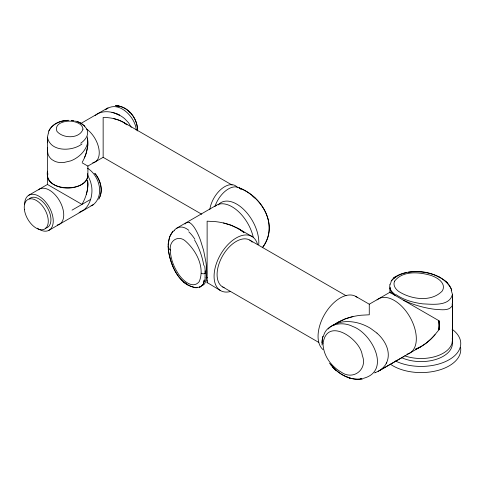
<?xml version="1.0" encoding="UTF-8"?>
<svg xmlns="http://www.w3.org/2000/svg" width="485" height="485" viewBox="0 0 485 485"><rect width="100%" height="100%" fill="white"/><g stroke="black" fill="none" stroke-linecap="round" stroke-linejoin="round"><path stroke-width="0.73" d="M82.147 162.808L87.9 166.131L87.9 176.097C83.826 193.715 44.074 191.702 47.433 171.187M170.368 250.084C168.889 240.439 178.959 234.31 186.155 241.712C196.558 251.139 205.064 267.671 199.238 281.603C192.412 290.127 181.56 279.396 177.777 272.903C173.46 266.107 170.471 258.208 170.368 250.084A10.791 6.232 0 0 1 168.459 244.725M207.125 282.858L207.125 282.512L220.56 290.618M207.125 281.518L207.125 280.494M207.125 277.832L207.125 221.178L215.37 221.621A58.879 48.076 0 0 1 223.47 222.979A52.962 43.244 0 0 1 231.242 225.295L237.565 228.18L251.854 236.413M322.064 344.956L322.107 340.343L322.901 336.384M452.062 303.798L452.39 305.271L452.39 340.44L452.384 294.14L451.214 290.218M47.433 176.097L47.821 173.818L47.433 176.097A20.231 11.682 0 0 0 67.664 187.78C75.636 187.992 89.531 184.148 87.512 173.818L87.9 176.097M168.186 244.404L169.629 236.898L172.818 231.503M452.384 294.54C449.365 306.678 432.141 304.186 422.817 303.871C413.347 302.622 403.726 300.045 395.827 294.486M321.973 342.84L322.804 336.717M137.473 130.695C137.873 118.673 128.07 105.93 115.545 105.706L118.928 105.991M390.201 292.582L389.801 292.346L390.158 287.187M452.39 305.271C449.492 311.594 440.428 309.485 434.602 309.278C423.793 307.884 413.178 304.798 403.314 300.148M168.143 245.222C168.362 240.13 169.726 234.837 173.212 230.975M137.431 130.956C138.055 118.989 128.404 106.354 116.054 105.718M205.046 277.626L205.234 270.939L204.7 265.738M47.663 147.579L47.457 150.962L48.015 154.024A19.636 14.944 -26 0 0 48.936 156.14A18.866 14.356 -26 0 0 52.083 159.71L54.763 161.256A18.866 14.356 -26 0 0 60.019 162.536A19.752 15.029 -26 0 0 63.802 162.511L70.701 160.881A22.753 17.314 -26 0 0 75.49 158.546A23.807 18.115 -26 0 0 86.306 146.785A22.753 17.314 -26 0 0 87.67 142.463L87.524 136.764M203.373 282.749L203.961 280.215M86.245 194.667L87.458 189.568A30.434 24.85 -60 0 0 87.785 187.004A27.693 22.607 -60 0 0 87.9 184.464A25.141 20.528 -60 0 0 87.821 182.457A22.934 18.727 -60 0 0 87.579 180.499L87.9 184.464L87.458 189.568A34.241 27.96 -60 0 1 86.239 194.667A39.103 31.931 -60 0 1 81.959 204.397L47.439 184.464L28.821 195.206M205.998 280.118C205.494 282.391 204.276 285.768 201.39 285.447M323.404 336.451C326.332 323.58 342.555 321.058 352.789 326.508C371.813 333.031 391.613 371.146 363.253 378.379M389.934 284.586L391.037 282.264M100.031 196.528C102.881 188.78 100.165 180.038 95.23 173.769M204.124 281.773L203.53 283.222M84.39 157.934C86.936 151.963 88.628 145.318 87.579 138.801L87.785 145.306L86.245 152.969A38.072 31.082 -60 0 1 84.39 157.934A39.855 32.556 -60 0 1 83.256 160.347L82.311 162.111M48.312 133.296L47.433 137.219L47.433 184.464M48.464 131.92C51.628 123.917 60.789 120.262 68.894 120.304M99.389 197.941C103.275 189.968 100.45 180.293 95.157 173.672M98.728 199.28L99.589 197.486M386.193 363.501L386.745 362.38M48.458 132.981L48.791 132.35M394.608 281.118C402.611 270.588 418.573 272.006 430.037 275.147C436.512 277.008 446.673 282.803 442.429 290.806C431.407 302.646 410.686 299.397 398.306 291.17A24.862 12.361 6.1 0 1 394.638 281.124M48.864 130.92C51.659 125.069 57.921 121.68 64.117 120.704M262.427 247.75C279.263 225.537 262.312 196.577 239.105 187.853C262.124 196.649 279.281 225.44 262.433 247.586M391.013 281.355C404.69 264.816 443.096 269.909 451.62 289.945M184.973 224.046L186.852 222.342L189.271 222.506M391.128 281.161C394.366 276.026 400.507 273.819 406.169 272.606M202.591 284.798L201.663 285.841A31.828 13.192 69.5 0 1 200.535 286.677L199.396 287.199L201.663 285.841M174.291 230.217L176.394 228.332L216.413 205.234M105.627 109.786C118.134 99.328 135.612 117.073 136.255 130.162M378.148 371.328L421.095 346.551A43.953 35.89 -60 0 0 426.091 343.192A50.294 41.067 -60 0 0 430.759 339.203A54.92 44.844 -60 0 0 433.748 336.16L438.943 329.794L439.295 325.459L438.943 320.718L390.589 292.801M435.045 334.705L430.759 339.203L426.097 343.198L421.095 346.551A38.891 31.749 -60 0 1 418.349 347.994A35.902 29.312 -60 0 1 416.245 348.915L415.536 349.182L421.095 346.551M95.127 115.575C99.649 111.526 106.312 111.053 112.011 112.35M81.971 143.96C72.229 151.611 50.234 152.09 47.433 137.219L47.433 142.772M48.949 230.308L93.241 204.737C104.899 195.212 99.182 175.315 87.464 168.192M80.734 123.542L108.016 107.791M201.76 214.261L103.147 157.328L87.821 166.082M72.029 210.144L90.616 199.414A23.795 18.109 86 0 0 91.938 191.169A22.753 17.314 86 0 0 91.562 185.852L90.586 181.79L89.107 178.195A19.636 14.944 86 0 0 87.652 175.77A18.866 14.356 86 0 0 87.518 175.588M355.832 296.444L369.267 304.204L389.801 292.346L390.952 293.013M379.361 370.643L403.617 356.639M93.241 204.737L91.016 205.646M374.517 372.898L375.766 372.432M79.085 212.485L84.093 209.756A22.753 17.314 86 0 0 87.167 206.428A23.795 18.109 86 0 0 90.61 199.408M352.928 316.59L345.156 318.912L337.972 322.27A38.891 31.755 0 0 0 335.347 323.925A35.902 29.312 0 0 0 333.498 325.289L332.91 325.768L337.972 322.27L345.156 318.912A52.962 43.244 0 0 1 352.928 316.596A58.879 48.076 0 0 1 361.022 315.238L369.267 314.789L369.267 304.204M362.343 378.888L357.263 379.27M64.208 120.686L67.664 120.328M408.303 272.237C418.943 270.848 430.153 272.327 439.713 277.329M362.368 378.888C357.312 379.767 352.068 379.094 347.333 377.154L350.328 378.209M360.567 378.561L361.246 378.549M197.128 287.678C178.419 286.38 169.144 262.724 168.119 246.465M196.225 287.817C178.741 285.065 170.144 264.695 168.216 248.975M357.384 379.246C347.872 379.027 339.154 373.838 332.758 367.066L336.293 370.455L329.461 363.132M71.186 120.395L73.041 120.607M71.489 120.419L74.12 120.783M75.587 121.098L78.564 122.087M103.147 157.328L103.147 117.443A39.103 31.931 0 0 1 113.714 118.601L118.734 120.11A30.434 24.85 0 0 1 121.123 121.111A27.693 22.607 0 0 1 123.378 122.281L232.133 185.07M223.464 222.979L231.236 225.301L238.42 228.659A38.891 31.755 0 0 1 241.045 230.314A35.902 29.312 0 0 1 242.894 231.678L244.058 232.648M115.873 113.514L119.54 115.194A23.68 18.024 34 0 0 115.873 113.514L111.98 112.344A24.08 18.327 34 0 1 115.873 113.514L119.54 115.194A22.583 17.187 34 0 1 124.651 118.679L128.58 122.802L131.253 127.349M349.576 377.942C342.143 375.717 335.796 370.782 330.849 364.902M77.6 121.693L79.831 122.62M78.964 122.232L82.032 123.863L84.893 126.318M437.931 276.414C443.872 279.154 449.674 283.616 451.68 290.091M127.022 124.863A20.758 16.951 0 0 0 126.652 124.542A22.934 18.727 0 0 0 125.075 123.354A25.141 20.528 0 0 0 123.378 122.281L118.734 120.11A34.241 27.96 0 0 0 113.708 118.613M80.049 122.717L84.826 126.245M249.733 240.093L346.047 295.704M222.682 286.938L318.815 342.44M123.378 122.281L126.652 124.542M238.42 228.659L243.482 232.157M255.407 198.383L252.867 196.328M376.978 333.104L370.546 328.351A37.442 28.694 32.5 0 0 341.307 322.167L336.075 323.653A31.664 24.268 32.5 0 0 328.151 329.018M188.804 231.83L190.229 233.237A32.968 15.059 72 0 1 193.521 237.256L194.867 239.214M128.082 110.538L130.235 112.575M445.46 281.106L447.776 283.349M94.302 173.533L94.569 173.86M389.801 288.551L391.098 291.661A29.355 8.263 18 0 0 395.336 295.547M205.288 273.049L205.3 273.334A2.698 1.558 0 0 1 201.257 273.182M207.125 282.84L207.125 281.445M452.384 296.426L452.384 302.67M207.125 277.287L207.125 280.839M24.632 204.47A20.231 11.682 60 0 1 39.491 196.54A20.231 11.682 60 0 1 53.204 222.233A20.231 11.682 60 0 1 37.29 228.186M38.321 189.847A20.231 11.682 60 0 1 60.055 201.742A20.231 11.682 60 0 1 57.26 225.022M29.294 198.88A16.993 9.815 60 0 1 47.633 208.174A16.993 9.815 60 0 1 45.645 228.114M86.676 129.065A20.231 11.682 60 0 1 98.879 148.762A20.231 11.682 60 0 1 92.774 162.814M85.002 126.9A20.237 12.21 -13.8 0 1 80.704 143.227M206.004 280.13A28.718 8.081 78 0 0 206.004 262.658L203.621 250.472L200.378 239.966A37.4 10.531 78 0 0 189.277 222.536M200.535 286.69A32.483 13.434 68.6 0 1 197.001 287.29M203.579 283.295A31.228 12.883 70.2 0 1 202.621 284.853M205.185 277.814A30.5 12.416 71.2 0 1 204.221 281.937M205.088 270.806A29.997 11.591 72.8 0 1 205.161 273.188M194.594 240.081A31.883 13.034 71.9 0 1 203.761 265.313M176.631 228.441A32.362 15.447 74 0 1 188.853 230.357M173.703 231.296A31.028 14.01 69.3 0 1 174.345 230.314M386.751 362.386A28.645 21.952 32.5 0 0 386.751 346.775A31.428 24.086 32.5 0 0 376.954 333.128M386.236 363.526A31.664 24.268 32.5 0 1 375.742 372.389M230.12 291.594A31.295 18.066 -60 0 1 220.56 254.479A31.295 18.066 -60 0 1 257.48 244.204M224.155 287.623A27.045 15.617 -60 0 1 223.397 254.516A27.045 15.617 -60 0 1 252.212 242.191M323.004 349.57A31.295 18.066 -60 0 1 326.235 311.764A31.295 18.066 -60 0 1 357.366 297.523M214.879 206.307A31.295 18.066 60 0 1 236.486 209.853A31.295 18.066 60 0 1 253.328 237.583M377.021 299.918A31.295 18.066 60 0 1 410.371 317.845A31.295 18.066 60 0 1 406.933 354.189M395.154 294.589A31.234 12.889 9.3 0 1 390.049 284.61M452.22 338.572A31.295 18.066 0 0 1 437.712 355.747A31.295 18.066 0 0 1 404.617 355.802M452.123 329.266A39.655 22.892 0 0 1 448.667 359.979A39.655 22.892 0 0 1 395.39 360.961M460.538 347.327A39.655 22.892 0 0 1 436.403 370.813A39.655 22.892 0 0 1 390.492 364.253M452.22 341.658A31.295 18.066 0 0 1 436.124 359.373A31.295 18.066 0 0 1 401.61 357.663M218.183 204.973A31.295 18.066 60 0 1 243.967 209.708A31.295 18.066 60 0 1 258.741 244.67M215.067 206.046A21.31 12.307 -60 0 1 241.063 189.502M209.817 209.496A21.31 12.307 -60 0 1 221.73 188.707A21.31 12.307 -60 0 1 237.31 187.38M323.028 343.622C323.246 355.517 331.164 366.454 341.319 372.183C353.419 380.798 367.915 369.158 362.277 355.408C360.701 339.142 326.775 315.905 323.028 343.622M82.99 129.101C79.734 138.977 63.105 138.795 56.951 131.362C53.556 122.45 67.53 119.959 73.756 121.626A13.38 7.724 0 0 1 74.993 121.911C78.467 122.82 82.777 125.039 82.99 129.101M393.947 277.941L393.226 278.542L395.093 277.002L393.947 277.941M187.319 284.816L183.506 281.755L187.319 284.816M438.943 329.794L438.943 320.718A31.295 18.066 60 0 1 438.943 329.794M24.402 209.605A16.993 9.815 60 0 0 43.844 229.417A16.993 9.815 60 0 0 40.558 203.791A16.993 9.815 60 0 0 24.402 209.605"/></g></svg>
